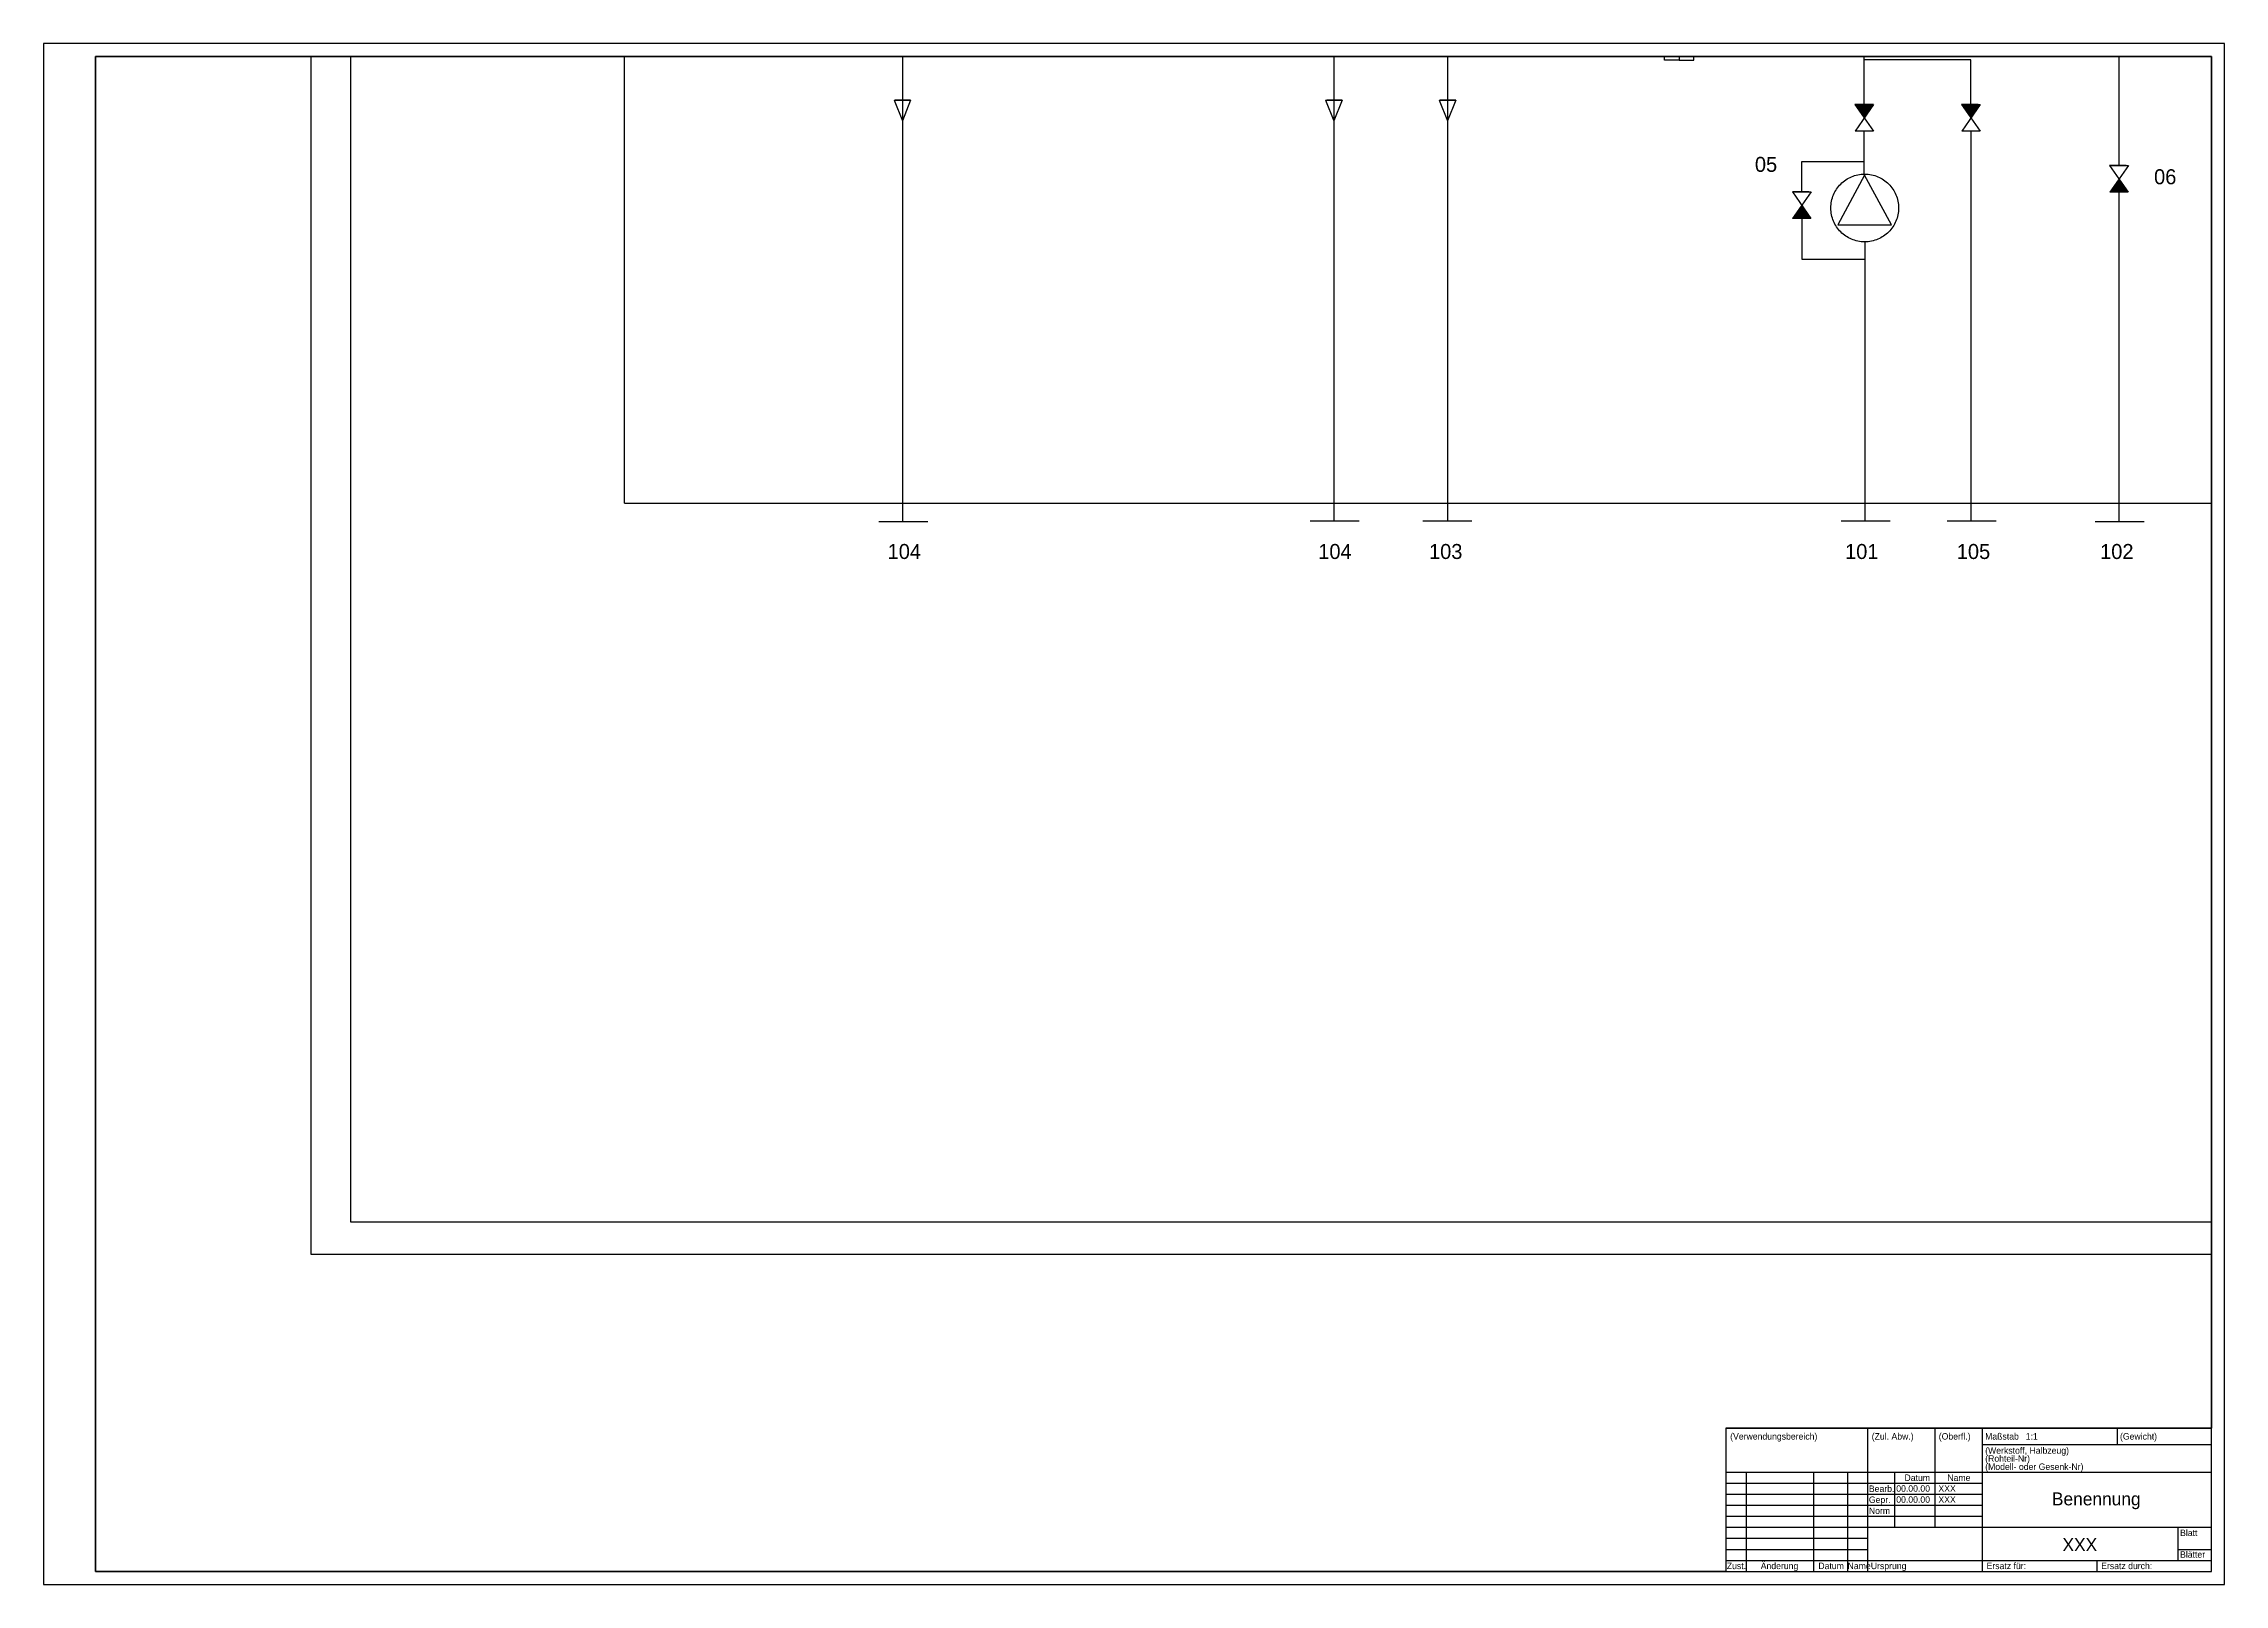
# Paper-space layout 'DIN A1 Title Block' of a CAD drawing. Header units: millimetres. Extents: x 0 to 841, y 0 to 594.
# The model-space entities are those that its viewports show. They can reach past a viewport. Long polylines and large blocks are cut down to what shows.
import ezdxf
from ezdxf.enums import TextEntityAlignment as Align

# ---------------------------------------------------------------- set-up
doc = ezdxf.new("R2010")
doc.units = ezdxf.units.MM
for name, color, linetype in [('Capa1', 1, 'Continuous'), ('D3', 3, 'Continuous'), ('RAHMEN025', 7, 'Continuous'), ('RAHMEN05', 6, 'Continuous'), ('RAHMEN07', 5, 'Continuous'), ('Title Block', 7, 'Continuous'), ('Viewport', 7, 'Continuous')]:
    doc.layers.add(name, color=color, linetype=linetype)
doc.styles.add('ISO Proportional', font='Gothic.TTF')
doc.styles.get("Standard").update_dxf_attribs({"font": 'Gothic.TTF'})

# ---------------------------------------------------------------- blocks, each defined once
blk = doc.blocks.new('DIN A1 title block')
at = {"layer": 'RAHMEN025'}
for p, q in [((841, 594), (0, 594)), ((0, 594), (0, 0)), ((841, 0), (841, 594)), ((0, 420), (0, 0)), ((703.4, 60.25), (703.4, 5)), ((729.4, 60.25), (729.4, 22)), ((747.6, 60.25), (747.6, 5)), ((799.6, 60.25), (799.6, 53.88)), ((747.6, 53.88), (836, 53.88)), ((656.6, 43.25), (656.6, 5)), ((682.6, 43.25), (682.6, 5)), ((695.6, 43.25), (695.6, 5)), ((713.8, 43.25), (713.8, 22)), ((648.8, 39), (747.6, 39)), ((648.8, 34.75), (747.6, 34.75)), ((648.8, 30.5), (747.6, 30.5)), ((648.8, 26.25), (747.6, 26.25)), ((648.8, 17.75), (703.4, 17.75)), ((823, 22), (823, 9.25)), ((648.8, 13.5), (703.4, 13.5)), ((648.8, 9.25), (836, 9.25)), ((791.8, 9.25), (791.8, 5)), ((823, 13.5), (836, 13.5)), ((0, 0), (841, 0))]:
    blk.add_line(p, q, dxfattribs=at)
at = {"layer": 'RAHMEN07'}
for p, q in [((836, 589), (20, 589)), ((20, 589), (20, 5)), ((836, 5), (836, 589)), ((20, 415), (20, 5)), ((648.8, 60.25), (836, 60.25)), ((648.8, 60.25), (648.8, 5)), ((648.8, 43.25), (836, 43.25)), ((648.8, 22), (836, 22)), ((20, 5), (836, 5)), ((648.8, 5), (836, 5))]:
    blk.add_line(p, q, dxfattribs=at)
at = {"layer": 'RAHMEN025', "style": 'ISO Proportional'}
for s, p in [('(Verwendungsbereich)', (650.4, 55.81)), ('(Zul. Abw.)', (705, 55.81)), ('(Oberfl.)', (730.85, 55.81)), ('(Werkstoff, Halbzeug)', (748.76, 50.35)), ('Maßstab', (748.73, 55.81)), ('(Gewicht)', (800.73, 55.81)), ('Datum', (717.63, 39.88)), ('Name', (734.17, 39.88)), ('(Rohteil-Nr)', (748.76, 47.26)), ('(Modell- oder Gesenk-Nr)', (748.76, 44.12)), ('Gepr.', (703.9, 31.38)), ('Bearb.', (703.9, 35.63)), ('Norm', (703.9, 27.13)), ('Blatt', (823.91, 18.63)), ('Änderung', (662.19, 5.88)), ('Ersatz für:', (749.28, 5.88)), ('Ersatz durch:', (793.48, 5.88)), ('Blätter', (823.91, 10.26)), ('Zust.', (649.11, 5.88)), ('Datum', (684.41, 5.88)), ('Name', (695.68, 5.88)), ('Ursprung', (704.65, 5.88))]:
    blk.add_text(s, height=2.5, dxfattribs=at).set_placement(p)
for tag, p in [('MAßSTAB', (764.39, 55.81)), ('GEPRÜFT', (714.46, 31.46)), ('BEARBEIT.', (714.46, 35.71)), ('NAME', (730.72, 35.71)), ('NAME', (730.72, 31.46))]:
    blk.add_attdef(tag, p, '', height=2.5, dxfattribs=at)
at = {"layer": 'RAHMEN05', "style": 'ISO Proportional'}
for tag, p in [('BENENNUNG', (791.59, 32.21)), ('ZEICHNUNGSNUMMER', (785.25, 15.32))]:
    blk.add_attdef(tag, text='', height=5, dxfattribs=at).set_placement(p, align=Align.MIDDLE)

msp = doc.modelspace()

# ---------------------------------------------------------------- hatches: boundary and pattern name
for points in [[(354.4, 290.73), (350.64, 290.73), (352.52, 288.02)], [(375.79, 290.72), (372.03, 290.72), (373.91, 288.01)], [(403.61, 275.8), (401.77, 273.15), (405.45, 273.15)], [(340, 270.53), (338.16, 267.87), (341.84, 267.87)]]:
    msp.add_hatch(color=256).paths.add_polyline_path(points)

# ---------------------------------------------------------------- linework, layer by layer
for p, q in [((403.56, 426.07), (403.56, 278.52)), ((159.65, 376.66), (159.65, 207.16)), ((246.16, 376.49), (246.16, 207.24)), ((268.94, 366.93), (268.94, 207.24)), ((352.51, 290.73), (352.51, 325.73)), ((315.42, 308.46), (315.42, 299.59)), ((312.46, 299.59), (312.46, 302.55)), ((318.38, 299.59), (318.38, 302.55)), ((315.42, 299.59), (312.46, 299.59)), ((315.42, 299.59), (318.38, 299.59)), ((373.91, 299.68), (352.51, 299.68)), ((373.91, 290.72), (373.91, 299.68)), ((158, 291.61), (159.65, 287.42)), ((158, 291.61), (161.31, 291.61)), ((161.31, 291.61), (158.23, 291.61)), ((161.31, 291.61), (159.65, 287.42)), ((244.5, 291.61), (247.81, 291.61)), ((244.5, 291.61), (246.16, 287.42)), ((247.81, 291.61), (244.74, 291.61)), ((247.81, 291.61), (246.16, 287.42)), ((267.28, 291.61), (270.6, 291.61)), ((267.28, 291.61), (268.94, 287.42)), ((270.6, 291.61), (267.52, 291.61)), ((270.6, 291.61), (268.94, 287.42)), ((354.4, 290.73), (350.64, 290.73)), ((350.64, 290.73), (354.36, 285.36)), ((354.4, 290.73), (350.68, 285.37)), ((351.08, 290.73), (354.4, 290.73)), ((372.03, 290.72), (375.75, 285.35)), ((372.03, 290.72), (375.79, 290.72)), ((375.35, 290.72), (372.03, 290.72)), ((375.79, 290.72), (372.07, 285.35)), ((354.36, 285.36), (350.68, 285.37)), ((352.51, 288.03), (352.51, 288.01)), ((352.51, 276.77), (352.51, 285.36)), ((375.75, 285.35), (372.07, 285.35)), ((373.9, 288.02), (373.9, 288)), ((373.9, 285.35), (373.9, 207.24)), ((339.99, 279.28), (352.51, 279.28)), ((340, 273.24), (339.99, 279.28)), ((352.59, 276.53), (347.24, 266.57)), ((358.01, 266.57), (352.59, 276.53)), ((358.01, 266.57), (352.59, 276.53)), ((358.01, 266.57), (352.59, 276.53)), ((358.01, 266.57), (352.59, 276.53)), ((358.01, 266.57), (352.59, 276.53)), ((358.01, 266.57), (352.59, 276.53)), ((358.01, 266.57), (352.59, 276.53)), ((358.01, 266.57), (352.59, 276.53)), ((401.73, 278.52), (405.49, 278.52)), ((405.05, 278.52), (401.73, 278.52)), ((401.73, 278.52), (405.45, 273.15)), ((405.49, 278.52), (401.77, 273.15)), ((403.61, 275.82), (403.61, 275.79)), ((338.12, 273.24), (341.84, 267.87)), ((341.44, 273.24), (338.12, 273.24)), ((341.88, 273.24), (338.16, 267.87)), ((338.56, 273.24), (341.88, 273.24)), ((405.45, 273.15), (401.77, 273.15)), ((403.56, 273.15), (403.56, 207.16)), ((341.84, 267.87), (338.16, 267.87)), ((339.99, 270.54), (339.99, 270.52)), ((340, 267.87), (340, 259.73)), ((347.24, 266.57), (358.01, 266.57)), ((347.24, 266.57), (358.01, 266.57)), ((347.24, 266.57), (358.01, 266.57)), ((347.24, 266.57), (358.01, 266.57)), ((347.24, 266.57), (358.01, 266.57)), ((347.24, 266.57), (358.01, 266.57)), ((347.24, 266.57), (358.01, 266.57)), ((347.24, 266.57), (358.01, 266.57)), ((352.63, 263.19), (352.63, 207.24)), ((339.99, 259.73), (352.63, 259.73)), ((154.92, 207.16), (164.76, 207.16)), ((241.43, 207.24), (251.26, 207.24)), ((264.02, 207.24), (273.85, 207.24)), ((347.9, 207.24), (357.73, 207.24)), ((369.17, 207.24), (379, 207.24)), ((398.83, 207.16), (408.66, 207.16))]:
    msp.add_line(p, q)
msp.add_circle((352.62, 269.98), 6.79)
msp.add_circle((352.62, 269.98), 6.79)
msp.add_circle((352.62, 269.98), 6.79)
msp.add_circle((352.62, 269.98), 6.79)
msp.add_circle((352.62, 269.98), 6.79)
msp.add_circle((352.62, 269.98), 6.79)
msp.add_circle((352.62, 269.98), 6.79)
msp.add_circle((352.62, 269.98), 6.79)
at = {"layer": 'Capa1'}
for q in [(103.97, 453.81), (434.28, 210.81)]:
    msp.add_line((103.97, 210.81), q, dxfattribs=at)
at = {"layer": 'D3'}
for p, q in [((41.14, 60.17), (41.14, 514.25)), ((61.14, 60.17), (41.14, 60.17)), ((683.26, 60.17), (61.14, 60.17))]:
    msp.add_line(p, q, dxfattribs=at)
at = {"layer": 'D3', "color": 2}
for p, q in [((49.04, 66.65), (49.04, 507.77)), ((69.04, 66.65), (49.04, 66.65)), ((676.78, 66.65), (69.04, 66.65))]:
    msp.add_line(p, q, dxfattribs=at)

# ---------------------------------------------------------------- texts
at = {"char_height": 3, "attachment_point": 1}
for s, insert, width in [('05', (330.6, 280.22), 6.0154), ('06', (410.64, 277.74), 6.0154), ('104', (156.7, 202.62), 15.0342), ('104', (243.05, 202.62), 15.0342), ('103', (265.26, 202.62), 15.0342), ('101', (348.68, 202.62), 15.0342), ('105', (371.08, 202.62), 15.0342), ('102', (399.82, 202.62), 15.0342)]:
    msp.add_mtext(s, dxfattribs=dict(at, insert=insert, width=width))

psp = doc.layouts.new('DIN A1 Title Block')

# ---------------------------------------------------------------- linework, layer by layer
at = {"layer": 'Viewport'}
psp.add_lwpolyline([(20, 589), (836, 589), (836, 60.25), (648.8, 60.25), (648.8, 5), (20, 5)], close=True, dxfattribs=at)

# ---------------------------------------------------------------- block references
at = {"layer": 'Title Block'}
ref = psp.add_blockref('DIN A1 title block', (0, 0), dxfattribs=at)
ref.add_attrib('ZEICHNUNGSNUMMER', 'XXX', dxfattribs={"layer": 'RAHMEN05', "height": 5, "style": 'ISO Proportional'}).set_placement((785.25, 15.32), align=Align.MIDDLE)
ref.add_attrib('GEPRÜFT', '00.00.00', (714.46, 31.46), dxfattribs={"layer": 'RAHMEN025', "height": 2.5, "style": 'ISO Proportional'})
ref.add_attrib('BEARBEIT.', '00.00.00', (714.46, 35.71), dxfattribs={"layer": 'RAHMEN025', "height": 2.5, "style": 'ISO Proportional'})
ref.add_attrib('NAME', 'XXX', (730.72, 35.71), dxfattribs={"layer": 'RAHMEN025', "height": 2.5, "style": 'ISO Proportional'})
ref.add_attrib('NAME', 'XXX', (730.72, 31.46), dxfattribs={"layer": 'RAHMEN025', "height": 2.5, "style": 'ISO Proportional'})
ref.add_attrib('BENENNUNG', 'Benennung', dxfattribs={"layer": 'RAHMEN05', "height": 5, "style": 'ISO Proportional'}).set_placement((791.59, 32.21), align=Align.MIDDLE)
ref.add_attrib('MAßSTAB', '1:1', (764.39, 55.81), dxfattribs={"layer": 'RAHMEN025', "height": 2.5, "style": 'ISO Proportional'})

# ---------------------------------------------------------------- viewports
at = {"layer": 'Viewport'}
vp = psp.add_viewport(center=(428, 297), size=(816, 584), view_center_point=(210, 148.5), view_height=303.6451, dxfattribs=at)
vp.dxf.flags = 0x10000  # cut along an outline
vp.dxf.clipping_boundary_handle = psp.add_lwpolyline([(20, 589), (836, 589), (836, 60.25), (648.8, 60.25), (648.8, 5), (20, 5)], format="xyb", close=True, dxfattribs={"invisible": 1}).dxf.handle

doc.saveas('drawing.dxf')
